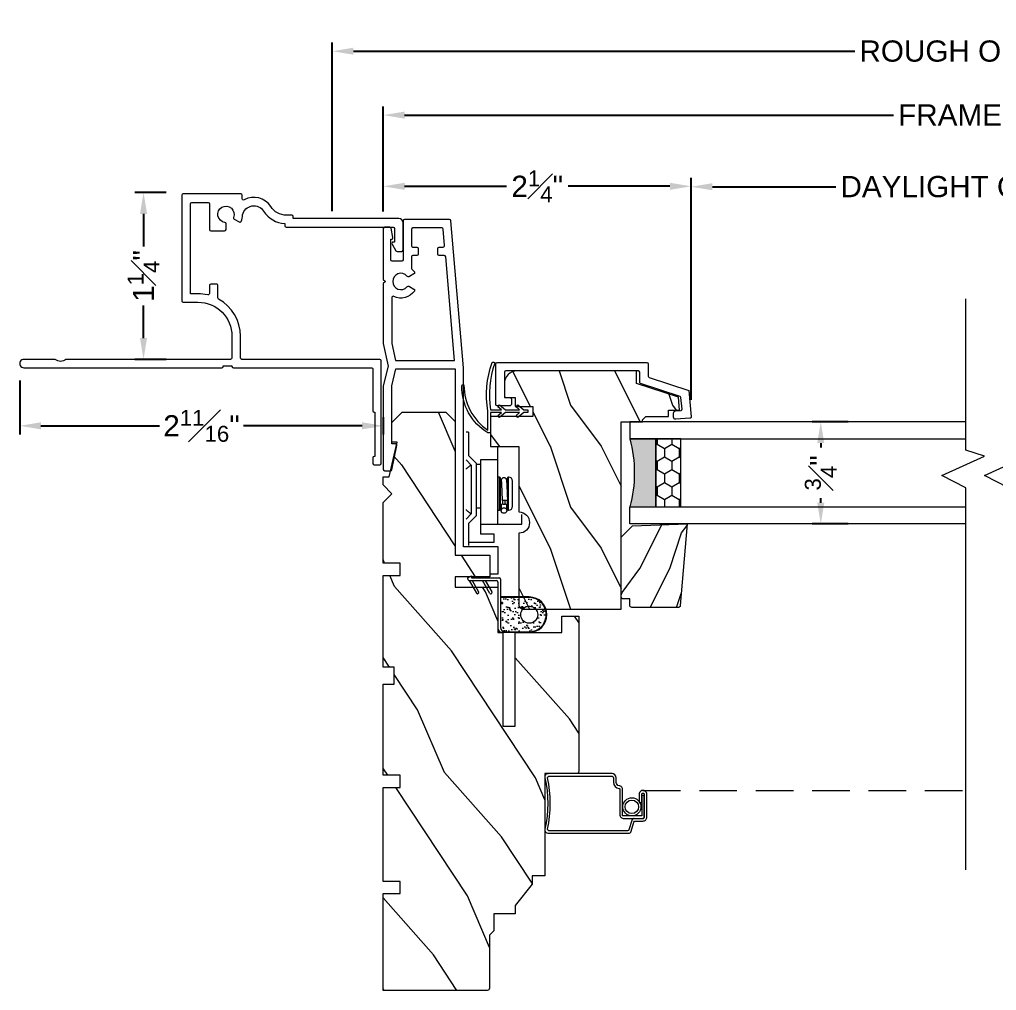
# Model space of a CAD drawing. Extents: x 72.5 to 86.7, y 11.4 to 19.6.
# Drawn here: x 72.45 to 79.63, y 12.5 to 19.63 of the extents above; entities that cross this region are included whole.
import ezdxf

# ---------------------------------------------------------------- set-up
doc = ezdxf.new("R2010")
doc.units = 0
doc.header["$MEASUREMENT"] = 0
doc.linetypes.add('DASHED', pattern=[0.4144736842105268, 0.2763157894736845, -0.1381578947368423])
doc.layers.get('0').update_dxf_attribs({"linetype": 'CONTINUOUS'})
doc.layers.get('DEFPOINTS').update_dxf_attribs({"linetype": 'CONTINUOUS'})
doc.layers.add('DIM', color=7, linetype='CONTINUOUS', lineweight=13)
doc.layers.add('PRODUCTS', color=7, linetype='CONTINUOUS', lineweight=13)
doc.styles.get("Standard").update_dxf_attribs({"font": 'arial.ttf'})
doc.dimstyles.get("Standard").update_dxf_attribs({"dimscale": 0, "dimtxt": 0.156, "dimasz": 0.156, "dimexe": 0.063, "dimexo": 0.125, "dimgap": 0.05, "dimtad": 0, "dimdec": 4, "dimzin": 0, "dimdsep": 46, "dimlunit": 4, "dimtxsty": 'Standard', "dimcen": 0.09, "dimclrd": 256, "dimclre": 256, "dimclrt": 256, "dimadec": 0, "dimazin": 0, "dimtfac": 0.75, "dimtdec": 4, "dimtix": 1, "dimtofl": 0, "dimtmove": 0, "dimatfit": 1, "dimfxl": 1, "dimfrac": 1, "dimtolj": 1, "dimtzin": 5, "dimarcsym": 0})

# ---------------------------------------------------------------- blocks, each defined once
blk = doc.blocks.new('*D8')
at = {"layer": 'DEFPOINTS', "color": 0, "ltscale": 2, "transparency": 16777216}
for p in [(75.12571604036553, 18.9325069161909), (75.12571604036553, 18.10010126771242), (84.0008986002863, 18.10010126771241)]:
    blk.add_point(p, dxfattribs=at)
at = {"layer": 'DIM', "lineweight": -2, "ltscale": 2, "transparency": 16777216}
for p, q in [((75.12571604036553, 18.22510126771242), (75.12571604036553, 18.9955069161909)), ((84.0008986002863, 18.22510126771241), (84.0008986002863, 18.9955069161909)), ((75.28171604036554, 18.9325069161909), (78.87424879895384, 18.9325069161909)), ((83.8448986002863, 18.9325069161909), (80.25236339649818, 18.9325069161909))]:
    blk.add_line(p, q, dxfattribs=at)
at = {"layer": 'DIM', "ltscale": 2, "transparency": 16777216}
for points in [[(75.28171604036554, 18.9585069161909), (75.28171604036554, 18.9065069161909), (75.12571604036553, 18.9325069161909)], [(83.8448986002863, 18.9585069161909), (83.8448986002863, 18.9065069161909), (84.0008986002863, 18.9325069161909)]]:
    blk.add_solid(points, dxfattribs=at)
at = {"layer": 'DIM', "ltscale": 2, "transparency": 16777216, "insert": (79.56330609772601, 18.9325069161909), "char_height": 0.156, "attachment_point": 5}
blk.add_mtext('\\A1;FRAME SIZE', dxfattribs=at)
blk = doc.blocks.new('*D9')
at = {"layer": 'DEFPOINTS', "color": 0, "ltscale": 2, "transparency": 16777216}
for p in [(84.37787494626454, 19.40202938328923), (84.37787494626454, 18.16510126771229), (74.75069482612938, 18.10089341237555)]:
    blk.add_point(p, dxfattribs=at)
at = {"layer": 'DIM', "lineweight": -2, "ltscale": 2, "transparency": 16777216}
for p, q in [((74.75069482612938, 18.22589341237555), (74.75069482612938, 19.46502938328923)), ((84.37787494626454, 18.29010126771229), (84.37787494626454, 19.46502938328923)), ((74.90669482612938, 19.40202938328923), (78.59028958576864, 19.40202938328923)), ((84.22187494626453, 19.40202938328923), (80.53632505643712, 19.40202938328923))]:
    blk.add_line(p, q, dxfattribs=at)
at = {"layer": 'DIM', "ltscale": 2, "transparency": 16777216}
for points in [[(74.90669482612938, 19.42802938328923), (74.90669482612938, 19.37602938328923), (74.75069482612938, 19.40202938328923)], [(84.22187494626453, 19.42802938328923), (84.22187494626453, 19.37602938328923), (84.37787494626454, 19.40202938328923)]]:
    blk.add_solid(points, dxfattribs=at)
at = {"layer": 'DIM', "ltscale": 2, "transparency": 16777216, "insert": (79.56330732110288, 19.40202938328923), "char_height": 0.156, "attachment_point": 5}
blk.add_mtext('\\A1;ROUGH OPENING', dxfattribs=at)
blk = doc.blocks.new('*D13')
at = {"layer": 'DEFPOINTS', "color": 0, "ltscale": 2, "transparency": 16777216}
for p in [(75.12571604036553, 18.40924148619381), (75.12571604036553, 18.10010126771242), (77.38846290660831, 16.71559817256783)]:
    blk.add_point(p, dxfattribs=at)
at = {"layer": 'DIM', "lineweight": -2, "ltscale": 2, "transparency": 16777216}
for p, q in [((75.12571604036553, 18.22510126771242), (75.12571604036553, 18.47224148619381)), ((77.38846290660831, 16.84059817256783), (77.38846290660831, 18.47224148619381)), ((75.28171604036554, 18.40924148619381), (76.03068497144055, 18.40924148619381)), ((77.2324629066083, 18.40924148619381), (76.4834939755333, 18.40924148619381))]:
    blk.add_line(p, q, dxfattribs=at)
at = {"layer": 'DIM', "ltscale": 2, "transparency": 16777216}
for points in [[(75.28171604036554, 18.43524148619381), (75.28171604036554, 18.38324148619381), (75.12571604036553, 18.40924148619381)], [(77.2324629066083, 18.43524148619381), (77.2324629066083, 18.38324148619381), (77.38846290660831, 18.40924148619381)]]:
    blk.add_solid(points, dxfattribs=at)
at = {"layer": 'DIM', "ltscale": 2, "transparency": 16777216, "insert": (76.25708947348693, 18.40924148619381), "char_height": 0.156, "attachment_point": 5}
blk.add_mtext('\\A1;2{\\H0.750000x;\\S1#4;}"', dxfattribs=at)
blk = doc.blocks.new('*D14')
at = {"layer": 'DEFPOINTS', "color": 0, "ltscale": 2, "transparency": 16777216}
for p in [(78.66830369582844, 16.67872186023595), (78.3407687241704, 15.92874214470896), (78.6683064237374, 15.92874214470896)]:
    blk.add_point(p, dxfattribs=at)
at = {"layer": 'DIM', "lineweight": -2, "ltscale": 2, "transparency": 16777216}
for p, q in [((78.54330369582844, 16.67872186023595), (78.2777687241704, 16.67872186023595)), ((78.3407687241704, 16.52272186023595), (78.3407687241704, 16.48948711843426)), ((78.3407687241704, 16.08474214470896), (78.3407687241704, 16.11797688651066)), ((78.5433064237374, 15.92874214470896), (78.2777687241704, 15.92874214470896))]:
    blk.add_line(p, q, dxfattribs=at)
at = {"layer": 'DIM', "ltscale": 2, "transparency": 16777216}
for points in [[(78.3147687241704, 16.52272186023595), (78.3667687241704, 16.52272186023595), (78.3407687241704, 16.67872186023595)], [(78.3147687241704, 16.08474214470896), (78.3667687241704, 16.08474214470896), (78.3407687241704, 15.92874214470896)]]:
    blk.add_solid(points, dxfattribs=at)
at = {"layer": 'DIM', "ltscale": 2, "transparency": 16777216, "insert": (78.3407687241704, 16.30373200247247), "char_height": 0.156, "attachment_point": 5, "rotation": 90}
blk.add_mtext('\\A1;{\\H1x;{\\H0.750000x;\\S3#4;}"}', dxfattribs=at)
blk = doc.blocks.new('*D15')
at = {"layer": 'DEFPOINTS', "color": 0, "ltscale": 2, "transparency": 16777216}
for p in [(81.7381517340432, 18.40624654991716), (77.38846290660831, 16.71559817256783), (81.7381517340432, 16.71559817256416)]:
    blk.add_point(p, dxfattribs=at)
at = {"layer": 'DIM', "lineweight": -2, "ltscale": 2, "transparency": 16777216}
for p, q in [((77.38846290660831, 16.84059817256783), (77.38846290660831, 18.46924654991716)), ((81.7381517340432, 16.84059817256416), (81.7381517340432, 18.46924654991716)), ((77.54446290660832, 18.40624654991716), (78.45078344583735, 18.40624654991716)), ((81.5821517340432, 18.40624654991716), (80.67583119481415, 18.40624654991716))]:
    blk.add_line(p, q, dxfattribs=at)
at = {"layer": 'DIM', "ltscale": 2, "transparency": 16777216}
for points in [[(77.54446290660832, 18.43224654991716), (77.54446290660832, 18.38024654991716), (77.38846290660831, 18.40624654991716)], [(81.5821517340432, 18.43224654991716), (81.5821517340432, 18.38024654991716), (81.7381517340432, 18.40624654991716)]]:
    blk.add_solid(points, dxfattribs=at)
at = {"layer": 'DIM', "ltscale": 2, "transparency": 16777216, "insert": (79.56330732032575, 18.40624654991716), "char_height": 0.156, "attachment_point": 5}
blk.add_mtext('\\A1;DAYLIGHT OPENING', dxfattribs=at)
blk = doc.blocks.new('Frame-Colonial-Vert Profile-C-WC BLOCK')
at = {"ltscale": 2}
h = blk.add_hatch(dxfattribs=at)
h.set_pattern_fill('WOOD1', color=256, angle=30)
h.set_pattern_definition([(246.8699, (-0.1535898384862244, 1.066025403784439), (1.598076078555546, 3.232050873230267), [0.5, -4.5]), (236.5651, (0.5160254037844387, 1.106217782649107), (-0.366024019841683, -1.366026116725422), [1.118034, -1.118034]), (228.4349, (0.7660254037844387, 0.6732050807568877), (-1.232051982326068, -1.86602423823122), [0.6324559999999999, -2.529822])])
h.paths.add_polyline_path([(1.189000129699707, -0.8429985046386719), (1.095000267028809, -0.8429985046386719), (1.095000267028809, -0.779998779296875), (0.9700002670288086, -0.625), (0.9700002670288086, -0.5620002746582031), (0.814000129699707, -0.5620002746582031), (0.814000129699707, -0.437000274658203), (0.7820005416870117, -0.4059982299804686), (0.7820005416870117, -0.01599508566084595, 0.4142310210248008), (0.7660007476805487, 0), (0, 0), (0, -0.711359977722168), (0.125, -0.711359977722168), (0.125, -0.7563600540161133), (0.125, -0.8013601303100586), (0, -0.8013601303100586), (0, -1.490641593933105), (0.125, -1.490641593933105), (0.125, -1.535641670227051), (0.125, -1.580641746520996), (0, -1.580641746520996), (0, -2.250999999999976), (0.08199999999999363, -2.250999999999976), (0.08199999999999363, -2.375999999999976), (-1.110223024625157e-16, -2.375999999999976), (0, -3.049204038146968), (0.125, -3.049204038146968), (0.125, -3.094206038146979), (0.125, -3.139204038146943), (-1.110223024625157e-16, -3.139204038146943), (0, -3.584999084472657), (0.06499958038330089, -3.649999618530273), (0, -3.715000152587891), (-1.110223024625157e-16, -3.774005889892578), (0.04599952697753906, -3.774005889892578), (0.1040019989013672, -4.02900505065918), (0.06400203704833984, -4.02900505065918), (0.06400203704833984, -4.173004150390625), (0.1409978866577147, -4.25), (0.4609997329712315, -4.25), (0.5299997329711914, -4.180999999999982), (0.5299997329711914, -3.197998046875), (0.7839994430541992, -3.197998046875), (0.7839994430541992, -3.040000915527344), (0.531285285949707, -3.040000915527344), (0.531285285949707, -2.961997985839844), (0.8442850112915039, -2.961997985839844), (0.8442850112915039, -2.631000518798828), (0.8812848739624428, -2.631000518798828), (0.8812848739624428, -1.94100051879883), (0.9712848739624178, -1.94100051879883), (0.9712848739624178, -2.631000518798828), (1.313284873962402, -2.631000518798828), (1.313284873962402, -2.750999450683594), (1.438284873962402, -2.750999450683594), (1.438284873962402, -2.592998504638672), (1.438284873962402, -1.608997344970881, 0.41412871271231), (1.4222813980378, -1.592998504638672), (1.189000129699707, -1.592998504638672)])
blk.add_lwpolyline([(0.8442850112915039, -2.961997985839844), (0.8442850112915039, -2.631000518798828), (0.8812848739624428, -2.631000518798828), (0.8812848739624428, -1.94100051879883), (0.9712848739624178, -1.94100051879883), (0.9712848739624178, -2.631000518798828), (1.313284873962402, -2.631000518798828), (1.313284873962402, -2.750999450683594), (1.438284873962402, -2.750999450683594), (1.438284873962402, -2.592998504638672), (1.438284873962402, -1.608997344970703, 0.4141287127112057), (1.422281398037683, -1.592998504638672), (1.189000129699707, -1.592998504638672), (1.189000129699707, -0.8429985046386719), (1.095000267028809, -0.8429985046386719), (1.095000267028809, -0.779998779296875), (0.9700002670288086, -0.625), (0.9700002670288086, -0.5620002746582031), (0.814000129699707, -0.5620002746582031), (0.814000129699707, -0.4370002746582031), (0.7820005416870117, -0.4059982299804688), (0.7820005416870117, -0.01599884033203125, 0.4142997689483557), (0.7660007476806641, 0), (0.7660007476806641, 0), (0.7660007476806641, 0), (0, 0), (0, 0), (0, 0), (0, -0.711359977722168), (0.125, -0.711359977722168), (0.125, -0.7563600540161133), (0.125, -0.8013601303100586), (0, -0.8013601303100586), (0, -1.490641593933105), (0.125, -1.490641593933105), (0.125, -1.535641670227051), (0.125, -1.580641746520996), (0, -1.580641746520996), (0, -2.250999999999976), (0.08199999999999363, -2.250999999999976), (0.08199999999999363, -2.375999999999976), (0, -2.375999999999976), (0, -3.049204038146968), (0.125, -3.049204038146968), (0.125, -3.094206038146979), (0.125, -3.139204038146943), (0, -3.139204038146943), (0, -3.584999084472656), (0.06499958038330078, -3.649999618530273), (0, -3.715000152587891), (0, -3.774005889892578), (0.04599952697753906, -3.774005889892578), (0.1040019989013672, -4.02900505065918), (0.06400203704833984, -4.02900505065918), (0.06400203704833984, -4.173004150390625), (0.1409978866577148, -4.25), (0.4609997329712314, -4.25), (0.5299997329711914, -4.180999999999983), (0.5299997329711914, -3.197998046875), (0.7839994430541992, -3.197998046875), (0.7839994430541992, -3.040000915527344), (0.531285285949707, -3.040000915527344), (0.531285285949707, -2.961997985839844)], format="xyb", close=True)
blk = doc.blocks.new('Sash-Profile-C-WC Narrow BLOCK')
at = {"ltscale": 2}
h = blk.add_hatch(dxfattribs=at)
h.set_pattern_fill('WOOD1', color=256, scale=0.75, style=0)
h.set_pattern_definition([(216.8699, (0.3, 0.75), (2.249999938368339, 1.500000092447488), [0.375, -3.375]), (206.5651, (0.75, 0.5249999999999999), (-0.7499993684556807, -0.7500009820472855), [0.8385255, -0.8385255]), (198.4349, (0.75, 0.15), (-1.500000325944721, -0.749998802417031), [0.474342, -1.8973665])])
edge = h.paths.add_edge_path()
edge.add_line((-0.375, -0.326000000000036), (-0.3749999999999716, -0.4822504272460861))
edge.add_line((-0.3749999999999716, -0.4822504272460861), (-0.3597188162640634, -0.4822504272460861))
edge.add_line((-0.3597188162640634, -0.4822504272460861), (-0.3347188162640578, -0.5072504272460634))
edge.add_line((-0.3347188162640578, -0.5072504272460634), (-0.3347188162640578, -0.6739999999999924))
edge.add_line((-0.3347188162640578, -0.6739999999999924), (-0.2899999999999636, -0.6739999999999924))
edge.add_line((-0.2899999999999636, -0.6739999999999924), (-0.2899999999999636, -0.7537784979566737))
edge.add_line((-0.2899999999999636, -0.7537784979566737), (-0.1938173452905971, -0.7463158852398095))
edge.add_line((-0.1938173452905971, -0.7463158852398095), (-0.09399999999996567, -0.4390000000000072))
edge.add_line((-0.09399999999996567, -0.4390000000000072), (2.842170943040401e-14, -0.4390000000000072))
edge.add_line((2.842170943040401e-14, -0.4390000000000072), (0, 0.4390000000000072))
edge.add_arc((-0.09399999999999673, 0.4390000000000045), 0.09399999999999673, 1.624113028832491e-12, 89.9999999999984)
edge.add_line((-0.09399999999999409, 0.5330000000000013), (-0.1949999999999648, 0.5330000000000013))
edge.add_line((-0.1949999999999648, 0.5330000000000013), (-0.1949999999999648, 0.4529999999999887))
edge.add_line((-0.1949999999999648, 0.4529999999999887), (-0.2609999999999673, 0.4529999999999887))
edge.add_line((-0.2609999999999673, 0.4529999999999887), (-0.2609999999999673, 0.3229999999999933))
edge.add_line((-0.2609999999999673, 0.3229999999999933), (-0.3359999999999559, 0.3229999999999933))
edge.add_line((-0.3359999999999559, 0.3229999999999933), (-0.3359999999999559, 0.6350000000000051))
edge.add_line((-0.3359999999999559, 0.6350000000000051), (-0.5569999999999595, 0.6350000000000051))
edge.add_line((-0.5569999999999595, 0.6350000000000051), (-0.5569999999999595, 0.4260000000000019))
edge.add_line((-0.5569999999999595, 0.4260000000000019), (-1.037000000000035, 0.4260000000000019))
edge.add_arc((-1.115000000000038, 0.4260000000000019), 0.07800000000000296, -180, 0, ccw=False)
edge.add_line((-1.19300000000004, 0.4260000000000019), (-1.717999999999989, 0.4260000000000304))
edge.add_arc((-1.717999999999995, 0.3940000000000249), 0.03200000000000541, 89.99999999999046, 180.0000000000094)
edge.add_line((-1.75, 0.3940000000000197), (-1.749999999999972, -0.3260000000000076))
edge.add_line((-1.749999999999972, -0.3260000000000076), (-0.375, -0.326000000000036))
at = {"linetype": 'Continuous'}
blk.add_lwpolyline([(-0.375, -0.326000000000036), (-0.3749999999999716, -0.4822504272460861), (-0.3597188162640634, -0.4822504272460861), (-0.3347188162640578, -0.5072504272460634), (-0.3347188162640578, -0.6739999999999924), (-0.2899999999999636, -0.6739999999999924), (-0.2899999999999636, -0.7537784979566737), (-0.1938173452905971, -0.7463158852398095), (-0.09399999999996567, -0.4390000000000072), (2.842170943040401e-14, -0.4390000000000072), (0, 0.4390000000000072, 0.4142135623730786), (-0.09399999999999409, 0.5330000000000013), (-0.1949999999999648, 0.5330000000000013), (-0.1949999999999648, 0.4529999999999887), (-0.2609999999999673, 0.4529999999999887), (-0.2609999999999673, 0.3229999999999933), (-0.3359999999999559, 0.3229999999999933), (-0.3359999999999559, 0.6350000000000051), (-0.5569999999999595, 0.6350000000000051), (-0.5569999999999595, 0.4260000000000019), (-1.037000000000035, 0.4260000000000019, -1), (-1.19300000000004, 0.4260000000000019), (-1.717999999999989, 0.4260000000000304, 0.4142135623731917), (-1.75, 0.3940000000000197), (-1.749999999999972, -0.3260000000000076)], format="xyb", close=True, dxfattribs=at)
blk = doc.blocks.new('3566-Sash-Narrow BLOCK')
blk.add_lwpolyline([(-0.1452602907973528, -0.8588859472698935), (-0.1443570350916161, -0.8588072347461875), (-0.3381236048428207, -0.8756926589046614, -0.4203264625170721), (-0.3489816609256025, -0.8664506203914115), (-0.3562143223697944, -0.7630187429303845, -0.4348123749609328), (-0.3402866417665109, -0.745938396628155), (-0.3102762109102741, -0.745938396628155, -0.3939104756149421), (-0.2943485303069906, -0.7607911990779002), (-0.2916685941539754, -0.7991160715913601, 0.4203264625170764), (-0.2808105380711936, -0.8083581101046136), (-0.1972215707850182, -0.800266544044927, 0.2965835828286902), (-0.188713746331473, -0.7934825905182947), (-0.09255150775646825, -0.5042889654842106, -0.3230253044241456), (-0.08308218158319391, -0.497458582901853), (-0.00997910898499299, -0.4974585829018565, 0.4142135623731037), (0, -0.4874794739168635), (0, 0.4874794739168635, 0.4142135623730951), (-0.00997910898499299, 0.497458582901853), (-0.1856114271208753, 0.497458582901853, 0.4142135623730993), (-0.1955905361058399, 0.4874794739168635), (-0.1955905361058399, 0.4605358796573853, -0.4142135623731004), (-0.2115571104818343, 0.4445693052813979), (-0.2414944374368133, 0.4445693052813979, -0.4142135623730869), (-0.2574610118128078, 0.4605358796573853), (-0.2574610118128078, 0.5493499496238137, -0.4142135623731037), (-0.2474819028278148, 0.5593290586088031), (0.0518913667219465, 0.5593290586088031, -0.4142135623730951), (0.06187047570693949, 0.5493499496238137), (0.06187047570693949, -0.5493499496238137, -0.4142135623730951), (0.0518913667219465, -0.5593290586088031), (-0.03845600471200328, -0.5593290586088031, 0.328454825572407), (-0.04798532591232174, -0.5663459634152588)], format="xyb", close=True)
blk = doc.blocks.new('C-WC-Sash WS BLOCK')
at = {"linetype": 'Continuous'}
blk.add_lwpolyline([(0.1695594787597656, 0), (0.1695594787597656, -0.08043418959009063), (0.1910781860351562, -0.05503368377685458), (0.2069091796875, -0.06725406646728516), (0.1695613861083984, -0.1113424301147452), (0.1695613861083984, -0.2140903472900391), (0.1910781860351562, -0.1886920928955078), (0.2069091796875, -0.2009124755859375), (0.1695613861083984, -0.2450008392333984), (0.1695613861083984, -0.2750015258789062), (0.1495609283447266, -0.2750015258789062), (0.1495609283447266, -0.2450008392333984), (0.112213134765625, -0.2009124755859375), (0.1280441284179688, -0.1886920928955078), (0.1495609283447266, -0.21409034729004), (0.1495609283447266, -0.1113424301147479), (0.112213134765625, -0.06725406646728427), (0.1280441284179688, -0.05503368377685458), (0.1495609283447266, -0.0804319381713885), (0.1495609283447266, -8.881784197001252e-16), (0, 0), (0, 0.01899909973144531, -0.2689186551245049), (0.3458986282348633, 0.2095889474290482, -0.8383699535702687), (0.3513813018798828, 0.1949071313279731, 0.2502957280725493), (0.02000045776367188, 0.01899909973144531), (0.158787727355957, 0.01899909973144531, -0.1315983022414413), (0.5167245864868164, -0.01290893554687411, -0.6866385704411319), (0.5112552642822266, -0.03154945373535156, 0.1242058799348433)], format="xyb", close=True, dxfattribs=at)
blk = doc.blocks.new('Weather Strip-Casement Frame-Vert BLOCK')
h = blk.add_hatch()
h.set_pattern_fill('AR-SAND', color=256, scale=0.03, style=0)
h.set_pattern_definition([(37.50000000000001, (-277.8777295655356, 6.981486637016759), (-0.001889800743288245, 0.05780471307039476), [0, -0.0456, 0, -0.051, 0, -0.04875]), (7.499999999999999, (-277.8777295655356, 6.981486637016759), (0.05309330115803181, 0.0846643819568922), [0, -0.0246, 0, -0.0411, 0, -0.01575]), (327.5, (-277.9146295655356, 6.981486637016759), (0.09342425585254485, 0.0001697716061089483), [0, -0.015, 0, -0.054, 0, -0.0705]), (317.5, (-277.9146295655356, 6.981486637016759), (0.0901837981371688, 0.02633026694802748), [0, -0.0075, 0, -0.03539999999999999, 0, -0.0405])])
h.paths.add_polyline_path([(-0.02000052981611045, 0.3349997537410001, 0.4142135623730949), (-0.05000186221292324, 0.3650010861378129), (-0.2300041855963204, 0.3650010861329958, 1), (-0.2300041855930307, 0.1150001854227881), (-0.02000052982094759, 0.1150001854373413)])
h.paths.add_polyline_path([(-0.2925041855929749, 0.2400006357778919, -1), (-0.1675041855929749, 0.2400006357778919, -1)], flags=16)
at = {"linetype": 'Continuous'}
for p, q in [((-0.05000132455239736, 0.3650010861329953), (-0.230002278230188, 0.3650010861329953)), ((-0.2300003708746772, 0.3699983575549828), (-0.03000079473144979, 0.3699983575549828)), ((-0.02000052982094758, -0.02000052982097422), (-0.02000052982094758, 0.3350002914015366)), ((0, -8.881784197001252e-16), (0, 0.3400013775345307)), ((-0.230002278230188, 0.1150001854373413), (-0.02000052982094758, 0.1150001854373413)), ((-0.2300003708746772, 0.1099990993043445), (-0.02000052982094758, 0.1099990993043445)), ((0.09260210974713345, -0.010000264910488), (0.04437844052495166, 0.07292201565091005)), ((0.04812448673595782, 0.0854914884260598), (0.04958933576347135, 0.08622772765082587)), ((0.05877706722901621, 0.08348685779075105), (0.1131462358869157, -0.010000264910488)), ((0.1894557149139473, -0.010000264910488), (0.1415353152170269, 0.07239940024265756)), ((0.1447225062651682, 0.08466369613707503), (0.146250298024313, 0.08557159735725328)), ((0.1558729065449143, 0.0830691469352498), (0.2099998410537296, -0.010000264910488)), ((0.1938502619964879, -0.03000079473146045), (-0.01000026491044537, -0.03000079473146045)), ((0.2099998410537296, -0.010000264910488), (0.01000026491050221, -0.010000264910488)), ((0.2200001059642318, -0.03000079473146045), (0.1938502619964879, -0.04478089253641304)), ((0.1938502619964879, -0.04478089253641304), (0.1938502619964879, -0.03000079473146045)), ((0.2200001059642318, -0.02000052982097422), (0.2200001059642318, -0.03000079473146045))]:
    blk.add_line(p, q, dxfattribs=at)
blk.add_circle((-0.2300041855929749, 0.2400006357778919), 0.0625)
for centre, radius, start, end in [((-0.2300003708746772, 0.2399987284296632), 0.129999629125319, 90, 270), ((-0.2300041855929749, 0.2400006357778919), 0.1250004503551038, 89.99999999666495, 270.0008742675488), ((-0.05000186221292324, 0.3349997537410001), 0.03000133239681281, 0.001026810377740836, 89.99897318962074), ((-0.0300013324590509, 0.3399989323566128), 0.0300013325586931, 0.004669738411206273, 89.99897306156967), ((0.0521579947732107, 0.077446444426295), 0.008999551102398041, 116.6276099089377, 210.1814022692647), ((0.05272367277166268, 0.07996477367681276), 0.007003474920470402, 30.19239483999417, 116.5859789642918), ((0.1493146305234063, 0.07692403065390341), 0.00899944592708047, 120.6816456020791, 210.1832767663523), ((0.1498208065897302, 0.07954917223716684), 0.007001295290346456, 30.18280166815399, 120.66238333239), ((0.009999358653203672, -9.062573118612249e-07), 0.009999358694243463, 179.9948071950625, 270.0051928049315), ((-0.01000117116780075, -0.02000143607828697), 0.009999358694243463, 179.9948071950625, 270.0051928049315), ((0.2100007473110281, -0.01999962356366325), 0.009999358694242573, 359.9948071950623, 90.00519280493148)]:
    blk.add_arc(centre, radius, start, end, dxfattribs=at)
blk = doc.blocks.new('Screen-Frame Aluminum BLOCK')
blk.add_lwpolyline([(0.1086269361397569, -0.630270928801167, 0.333390721706602), (0.09435402392884384, -0.6111084533489475), (0.026136456105462, -0.5907202733011445, -0.3343656451637382), (0.01900000000000546, -0.5811390355750348), (0.01900000000000546, -0.003000000000042746, -0.3796156333285436), (0.03000000000000114, 0.007999999999981355, 0.1096236335789763), (0.4080000000000155, 0.007999999999981355, -0.3819406603298541), (0.4190000000000111, -0.003000000000014325), (0.4190000000000111, -0.4664841322398274, -0.3793587876943186), (0.4080000000000155, -0.4774841322398515), (0.3749778618868618, -0.4774841322398515, 0.3879487536236223), (0.3292287432446983, -0.5186501202151987, -0.450039698228427), (0.3222279288151242, -0.5244841322398486), (0.1376269361397533, -0.5244841322398486, 0.428927624524485), (0.1086269361397569, -0.5534841322398449), (0.1086269361397569, -0.6944841322398361, 0.4649657458081206), (0.1176269361397715, -0.7034841322398222), (0.2768601893226048, -0.7034841322398222), (0.2768601893226048, -0.6844841322398452), (0.1276269361397624, -0.6844841322398452), (0.1276269361397624, -0.5434841322398256), (0.3180000000000121, -0.5434841322398256, 0.4500136066845264), (0.3480000000000132, -0.5184841322398483, -0.3297948542621193), (0.3740000000000236, -0.4964841322398286), (0.4080000000000155, -0.4964841322398286, 0.414213562373095), (0.4380000000000166, -0.4664841322398274), (0.4380000000000166, -2.208886081689343e-05, 0.500619868924907), (0.4070486091093528, 0.02696364646840266, -0.1115300309248687), (0.0309559130529351, 0.02698476663633187, 0.4975730943278163), (0, 0), (0, -0.5875874011301505, 0.3314939011365562), (0.01427291221020255, -0.6067498765821426), (0.08249048003466442, -0.6271380566331004, -0.331493901136544), (0.08962693613975148, -0.6367192943590965), (0.0896269361397799, -0.6924841322398549, 0.414213562373095), (0.1196269361397526, -0.7224841322398561), (0.2842279288151133, -0.7224841322398277, 1.054015662654757), (0.2842279288151133, -0.6654841322398397), (0.2262626903878697, -0.6654841322398397), (0.2262626903878697, -0.6844841322398452), (0.285227928815118, -0.6844841322398452, -1.067592559345529), (0.285227928815118, -0.7034841322398222), (0.1186269361397763, -0.7034841322398506, -0.4292392643948575), (0.1086269361397569, -0.6924841322398265)], format="xyb")
at = {"ltscale": 2}
blk.add_circle((0.194261323917658, -0.6122554400368161), 0.06663438777788927, dxfattribs=at)
blk.add_circle((0.194261323917658, -0.6122554400368161), 0.049809)
blk = doc.blocks.new('FRCH CSMT ADJ STUD')
at = {"linetype": 'Continuous', "lineweight": 15}
for p, q in [((-0.5641008938146683, 0.3930453482698653), (-0.7261731362813181, 0.3930453482698653)), ((-0.5051782444725745, 0.3341212342024704), (-0.5641008938146683, 0.3930453482698653)), ((-0.5317550451315445, 0.4101301210047837), (-0.4906997344815522, 0.3690754226968096)), ((-0.4906997344815522, 0.3690754226968096), (-0.1381580935022271, 0.3690754226968096)), ((-0.1381580935022271, 0.3690754226968096), (-0.09710278285160108, 0.4101301210047837)), ((-0.1236795835112048, 0.3341212342024704), (-0.0647569341682015, 0.3930453482698653)), ((0.1060185324658391, 0.3930453482698653), (-0.0647569341682015, 0.3930453482698653)), ((0.1060185324658391, 0.3930453482698653), (0.1060185324658391, 0.4099971932046322)), ((-0.09589317145042742, 0.3025441148076737), (-0.6422143813645675, 0.3025441148076737)), ((-0.5051782444725745, 0.3341212342024704), (-0.1236795835112048, 0.3341212342024704)), ((-0.449969843837664, 0.3341212342024704), (-0.449969843837664, 0.3025441148076737)), ((-0.1318442515258198, 0.3025441148076737), (-0.1318442515258198, 0.3341212342024704)), ((-0.09589317145042742, 0.1777073925338613), (-0.09589317145042742, 0.3025441148076737)), ((-4.295824567179807e-06, 0.1777097104814089), (-0.5699591116182319, 0.1777073925338613)), ((-0.4673980162834255, 0.1633460605130352), (-0.2843036296472405, 0.1633460605130352)), ((-0.4604074715289812, 0.1563552228139855), (-0.2307093555528468, 0.1563552228139855)), ((-0.2843036296472405, 0.1633460605130352), (-0.2237185178528875, 0.1633460605130352)), ((-0.4673980162834255, 0.09943016491750711), (-0.2843036296472405, 0.09943016491750711)), ((-0.4673980162834255, 0.09743345230639022), (-0.4508809025565483, 0.09743345230639022)), ((-0.4604074715289812, 0.1064210026163295), (-0.3943214399260455, 0.1064210026163295)), ((-0.4508809025565483, 0.09743345230639022), (-0.2237185178528875, 0.09743345230639022)), ((-0.4224573352831271, 0.1393784784993244), (-0.3962050757964448, 0.1393784784993244)), ((-0.4224573352831271, 0.1233977469309906), (-0.3977131562724594, 0.1233977469309906)), ((-0.3125859974662148, 0.1064210026163295), (-0.2307093555528468, 0.1064210026163295)), ((-0.2843036296472405, 0.09943016491750711), (-0.2237185178528875, 0.09943016491750711)), ((-0.4374376599308221, 0.06747104534018433), (-0.2536791671491869, 0.06747104534018433))]:
    blk.add_line(p, q, dxfattribs=at)
at = {"linetype": 'Continuous'}
for p, q in [((-0.7024286147629937, 0.3930453482698653), (-0.7024286147629937, 0.2023733760117921)), ((-0.6422143813646244, 0.2023733760117921), (-0.6422143813645675, 0.3025441148076737)), ((-0.5699591116182319, 0.3025441148076737), (-0.5699591116182319, 0.1777073925338613)), ((-0.7024286147629937, 0.2023733760117921), (-0.6422143813646244, 0.2023733760117921))]:
    blk.add_line(p, q, dxfattribs=at)
at = {"ltscale": 2}
for p, q in [((-0.5699591116182319, 0.1777073925338613), (-0.5699591116182319, -2.494361979188398e-06)), ((-0.5699591116182319, -2.494361979188398e-06), (-0.499740940972174, -2.494361993399252e-06))]:
    blk.add_line(p, q, dxfattribs=at)
at = {"linetype": 'Continuous', "lineweight": 15}
for centre, radius, start, end in [((-0.4604073422925126, 0.1633461418857536), 0.00699081193098196, 180.000000000057, 269.9999999998371), ((-0.439434906500594, 0.1393776438364824), 0.01697768611802834, 1.302755197527456e-11, 90.00000000007164), ((-0.2516816717825918, 0.1393776438367098), 0.01697768611803184, 89.99999999996743, 140.2938827486387), ((-0.2307092359897638, 0.1633461418857536), 0.006990811930981073, 270.0000000001954, 0), ((-0.4604073422925126, 0.09943014708822773), 0.006990811930962446, 89.99999999998046, 179.9999999999707), ((-0.4374375316620558, 0.09743277225105373), 0.02996062256126509, 180.0000000000342, 270.0000000000196), ((-0.439434906500594, 0.1233986451374989), 0.01697768611806737, 270.0000000000456, 359.9999999999886), ((-0.2516816717825918, 0.1233986451374989), 0.01697768611807091, 237.7855435211641, 269.9999999999674), ((-0.2536790466202206, 0.09743277225105373), 0.02996062256126509, 270, 359.9999999999935), ((-0.2307092359897638, 0.09943014708822773), 0.006990811930962446, 5.862398388873555e-11, 89.99999999998697)]:
    blk.add_arc(centre, radius, start, end, dxfattribs=at)
for points in [[(-0.46299782682561, 0.4101301210047837), (-0.4949726291625325, 0.3733477314883515)], [(-0.1338851988212468, 0.3733477314883515), (-0.1658600011575571, 0.4101301210047837)], [(-0.4673980162834255, 0.1777073925338613), (-0.4673980162834255, 0.1633460605130352)], [(-0.2237185178528875, 0.1633460605130352), (-0.2237185178528875, 0.1777073925338613)], [(-0.4673980162834255, 0.09943016491750711), (-0.4673980162834255, 0.09743345230639022)], [(-0.4224573352831271, 0.1393784784993244), (-0.4224573352831271, 0.1233977469309906)], [(-0.2237185178528875, 0.09743345230639022), (-0.2237185178528875, 0.09943016491750711)]]:
    blk.add_open_spline(points, degree=1, dxfattribs=at)
for points, knots in [([(-0.4695637581162941, 0.1106230046257082), (-0.4673300025706908, 0.1108514263907949), (-0.4628623550825637, 0.1113082838687518), (-0.4569197529518192, 0.1148423105591831), (-0.4524025476321754, 0.12004247581784), (-0.4498239102986759, 0.1265346156269374), (-0.4494716829759113, 0.133528701606096), (-0.4513871161353222, 0.1402517491405746), (-0.4553543516731793, 0.1459403484245598), (-0.4609236200067812, 0.1499582558326296), (-0.4674704429881444, 0.1518465240701374), (-0.4742550350475199, 0.1513985569758773), (-0.4805120750634728, 0.1486583329822082), (-0.4855368309736718, 0.143939167773155), (-0.4887628226497895, 0.1377721977844288), (-0.4898264079475325, 0.1308519813417064), (-0.4886071082565309, 0.1239614669639053), (-0.485242900025753, 0.117865785541639), (-0.4801132811163029, 0.1132982914132157), (-0.4745778342767721, 0.1109413506780896), (-0.4709573469663724, 0.1107114842368304), (-0.4695637581162941, 0.1106230046257082)], [0, 0, 0, 0, 0.05368781634054198, 0.1073789109435614, 0.1610586530363781, 0.214748121451623, 0.2684490220066147, 0.3221294816612404, 0.3758149245879846, 0.4295099712864265, 0.4831981792369858, 0.5368833922952438, 0.5905754291276971, 0.6442685009359376, 0.6979564744960814, 0.751642481388677, 0.8053364679971219, 0.8590276191957952, 0.9127063110869201, 0.9663991332685479, 1, 1, 1, 1]), ([(-0.4277924482631192, 0.1515673309540801), (-0.4367168247491122, 0.1515671977256119), (-0.4570978484399006, 0.1515668934653007), (-0.4650878939019663, 0.1515686737652544), (-0.4695792841967545, 0.151569674513425)], [0, 0, 0, 0, 0.4378767534096087, 0.9999999999999999, 0.9999999999999999, 0.9999999999999999, 0.9999999999999999]), ([(-0.3903142462923483, 0.1036837252338358), (-0.3909404391088742, 0.1037564178700308), (-0.3921928039499676, 0.1039018007290764), (-0.3939892044637077, 0.1070156515265666), (-0.395465957432009, 0.1118909651322468), (-0.39646649836601, 0.1181858329923529), (-0.39687554127255, 0.1251387079964701), (-0.3966471050635505, 0.1319699235329921), (-0.3958072948672111, 0.1379450539986777), (-0.3944483255918954, 0.1422438117858604), (-0.3930098312512769, 0.1445004553197435), (-0.3920601759455735, 0.1443353802653604), (-0.3917350291804382, 0.1442788612109638)], [0, 0, 0, 0, 0.1050373923887375, 0.2100712970421437, 0.3151063941056925, 0.4201434843703979, 0.5251635917309068, 0.6302088822376245, 0.7352352740047806, 0.8402836991428156, 0.9453156970372283, 1, 1, 1, 1]), ([(-0.2502080627282908, 0.1514337480680155), (-0.2511998705877545, 0.1512658847934603), (-0.2531856706919484, 0.1509297885374821), (-0.2629583752432723, 0.1501102948359261), (-0.2775480759528932, 0.1491385458930239), (-0.2972564978118157, 0.1480871470835012), (-0.3204324645149086, 0.1470601227394894), (-0.3446859219675957, 0.1461075415256659), (-0.3689978548191561, 0.1452460622183338), (-0.3842062865697358, 0.1447943482314571), (-0.39177779913922, 0.1445694625767686)], [0, 0, 0, 0, 0.123720622526385, 0.2477137308903662, 0.3732382027048092, 0.5025470837725086, 0.6359285611940473, 0.7646533906780976, 0.8828327706483022, 1, 1, 1, 1]), ([(-0.248586905511786, 0.1514360916275876), (-0.2489232876715164, 0.1515691593651667), (-0.2494520745540854, 0.1517783395263308), (-0.2596197735120427, 0.1516786118345266), (-0.2633193987540494, 0.151642324854933)], [0, 0, 0, 0, 0.636139380610988, 1, 1, 1, 1]), ([(-0.2497841714221636, 0.1104284891955416), (-0.2483018098055823, 0.1105172931927285), (-0.2452435108562554, 0.1107005070377767), (-0.2407234108014222, 0.1122432446145325), (-0.2365007028793684, 0.1148129959135389), (-0.2329624941767747, 0.1183744343547772), (-0.2304169362915331, 0.1226078398319572), (-0.228992086130404, 0.1271202806988043), (-0.2286280686794839, 0.13152790234561), (-0.2292610215127411, 0.136607104389654), (-0.2315239149748436, 0.1421133368155409), (-0.2361370454373741, 0.147288174028958), (-0.2422171207854831, 0.1508193060776506), (-0.2468303626974944, 0.1512817404441051), (-0.2491183076063521, 0.1515110855282131)], [0, 0, 0, 0, 0.06967880178403539, 0.1437561550381299, 0.2208065131544275, 0.2988200394880001, 0.3756078148798553, 0.4490819536326339, 0.5175999616200336, 0.5801537152945209, 0.6862255622024757, 0.7883820047392182, 0.8950477074380502, 1, 1, 1, 1]), ([(-0.4695786983075436, 0.1106230046257082), (-0.4650957592276086, 0.1106217077763034), (-0.4572171810387431, 0.110619428617369), (-0.4370594923394151, 0.110621927581164), (-0.4283716003811264, 0.1106230046257082)], [0, 0, 0, 0, 0.5690035654494866, 0.9999999999999999, 0.9999999999999999, 0.9999999999999999, 0.9999999999999999]), ([(-0.390601332319477, 0.1036415411647198), (-0.3829708103740472, 0.1038679374994302), (-0.3676497056185895, 0.1043225121650124), (-0.3431929036542556, 0.1051889052980499), (-0.3188329397763141, 0.1061457917250976), (-0.2955879207748353, 0.1071779420985735), (-0.2758539548568137, 0.1082318319913469), (-0.2612802952654079, 0.1092027719312085), (-0.2515548683450675, 0.1100235490400649), (-0.249625811561657, 0.1103577052583518), (-0.2486624853027593, 0.1105245751309525)], [0, 0, 0, 0, 0.1174909276676228, 0.2359066422092709, 0.3647885680278, 0.4982220210920066, 0.627475186858614, 0.752840515058106, 0.8765742803530168, 1, 1, 1, 1])]:
    blk.add_open_spline(points, degree=3, knots=knots, dxfattribs=at)
blk = doc.blocks.new('*D20')
at = {"layer": 'DEFPOINTS', "color": 0, "transparency": 16777216}
for p in [(73.65571604036528, 18.3631012677124), (73.36351195863797, 17.13810126771244), (73.65571604036472, 17.13810126771244)]:
    blk.add_point(p, dxfattribs=at)
at = {"layer": 'DIM', "lineweight": -2, "transparency": 16777216}
for p, q in [((73.53071604036528, 18.3631012677124), (73.30051195863797, 18.3631012677124)), ((73.36351195863797, 18.2071012677124), (73.36351195863797, 17.96833319131406)), ((73.36351195863797, 17.29410126771244), (73.36351195863797, 17.53286934411079)), ((73.53071604036472, 17.13810126771244), (73.30051195863797, 17.13810126771244))]:
    blk.add_line(p, q, dxfattribs=at)
at = {"layer": 'DIM', "transparency": 16777216}
for points in [[(73.33751195863798, 18.2071012677124), (73.38951195863797, 18.2071012677124), (73.36351195863797, 18.3631012677124)], [(73.33751195863798, 17.29410126771244), (73.38951195863797, 17.29410126771244), (73.36351195863797, 17.13810126771244)]]:
    blk.add_solid(points, dxfattribs=at)
at = {"layer": 'DIM', "transparency": 16777216, "insert": (73.36351195863797, 17.75060126771244), "char_height": 0.156, "attachment_point": 5, "rotation": 90}
blk.add_mtext('\\A1;1{\\H0.750000x;\\S1#4;}"', dxfattribs=at)
blk = doc.blocks.new('*D21')
at = {"layer": 'DEFPOINTS', "color": 0, "transparency": 16777216}
for p in [(72.45371604036454, 17.10710126771242), (75.12571604036553, 16.83760319930825), (72.45371604036454, 16.6496587372356)]:
    blk.add_point(p, dxfattribs=at)
at = {"layer": 'DIM', "lineweight": -2, "transparency": 16777216}
for p, q in [((72.45371604036454, 16.98210126771242), (72.45371604036454, 16.58665873723561)), ((75.12571604036553, 16.71260319930825), (75.12571604036553, 16.58665873723561)), ((72.60971604036455, 16.6496587372356), (73.4800707470499, 16.6496587372356)), ((74.96971604036553, 16.6496587372356), (74.09936133368018, 16.6496587372356))]:
    blk.add_line(p, q, dxfattribs=at)
at = {"layer": 'DIM', "transparency": 16777216}
for points in [[(72.60971604036455, 16.6756587372356), (72.60971604036455, 16.6236587372356), (72.45371604036454, 16.6496587372356)], [(74.96971604036553, 16.6756587372356), (74.96971604036553, 16.6236587372356), (75.12571604036553, 16.6496587372356)]]:
    blk.add_solid(points, dxfattribs=at)
at = {"layer": 'DIM', "transparency": 16777216, "insert": (73.78971604036504, 16.6496587372356), "char_height": 0.156, "attachment_point": 5}
blk.add_mtext('\\A1;2{\\H0.750000x;\\S11#16;}"', dxfattribs=at)
blk = doc.blocks.new('Brickmould-2.657-Alu Profile 3698 BLOCK')
blk.add_lwpolyline([(-0.8550000000000182, 1.257000000000545, 0.414213562373069), (-0.8650000000000091, 1.247000000000554), (-0.8650000000000091, 0.2320000000005678, -0.4142135623730951), (-0.875, 0.2220000000005484), (-1.182000000000016, 0.2220000000005768, 0.4142135623730951), (-1.192000000000007, 0.2120000000005575), (-1.192000000000007, 0.2070000000005621), (-1.516999999999996, 0.2070000000005621), (-1.516999999999996, 0.2120000000005575, 0.4142135623730951), (-1.527000000000015, 0.2220000000005768), (-1.567000000000007, 0.2220000000005768, 0.414213562372991), (-1.576999999999998, 0.2120000000005575), (-1.576999999999998, 0.1700000000005559, 0.4142135623730951), (-1.567000000000007, 0.160000000000565), (-0.8130000000000166, 0.160000000000565, 0.4142135623730951), (-0.8029999999999973, 0.1700000000005559), (-0.8029999999999973, 1.185000000000542, -0.4142135623730951), (-0.7930000000000064, 1.195000000000562), (-0.6330000000000098, 1.195000000000562, 0.2727349461028029), (-0.3600602969918896, 1.355844720496918, -0.2727349461028279), (-0.3513122295877906, 1.36099999999999), (-0.2609999999999957, 1.36099999999999, 0.4142135623731137), (-0.2510000000000048, 1.371000000000009), (-0.2510000000000048, 1.413000000000011, 0.414213562373076), (-0.2609999999999957, 1.423000000000002), (-0.3196184434273448, 1.423000000000002, -0.4838824578975137), (-0.329350789904737, 1.435298136645969, 0.05803658376887055), (-0.320999999999998, 1.507000000000573), (-0.320999999999998, 1.562999999999988), (0.339999999999975, 1.563000000000017, -0.4142135623730951), (0.3499999999999943, 1.552999999999997), (0.3499999999999943, 1.432999999999993, -0.4142135623730898), (0.339999999999975, 1.423000000000002), (0.1504473218609519, 1.423000000000002, 0.4142135623730898), (0.140447321860961, 1.413000000000011), (0.140447321860961, 1.311000000000007, 0.4142135623730732), (0.1504473218609519, 1.301000000000016), (0.1927179676970923, 1.301000000000016, 0.3728246932727524), (0.2026154008833316, 1.309571428571417, -2.886751345949381), (0.2397307753311679, 1.245285714285586, 0.3728246932727711), (0.2273589838485464, 1.240999999999872), (0.2062236609304762, 1.204392546871418, 0.4406487575338608), (0.2106771216619165, 1.19032045284203, 0.0989357782005602), (0.25715365721544, 1.179096296358097, -0.04642982893252995), (0.2589906048040405, 1.178851414769099, -0.6656788805482083), (0.2856537102473453, 1.024301054814941, 0.2406386984236823), (0.1943468910597517, 0.8690000000000282), (0.179000000000002, 0.8689999999999998, 0.4142135623730951), (0.1689999999999827, 0.8590000000000089), (0.1689999999999827, 0.07200000000000273, -0.4142135623730951), (0.1589999999999918, 0.06200000000001182), (0.0589999999999975, 0.06200000000001182), (0.0589999999999975, 0.07200000000000273, 0.5773502691896413), (0.04399999999998272, 0.08066025403786625), (-0.005000000000023874, 0.0523700908475746, 0.2679491924311421), (-0.01000000000001933, 0.04370983680971108), (-0.01000000000001933, 0.009999999999990905, 0.4142135623730951), (0, 0), (0.199799999999982, 0, 0.4142135623730951), (0.2309999999999945, 0.03120000000001255), (0.2309999999999945, 0.8070000000000164), (0.2459999999999809, 0.8070000000000164, 0.4142135623730951), (0.2560000000000002, 0.8170000000000073), (0.2560000000000002, 0.8572846883838565, -0.2563535852103667), (0.3189540636042238, 0.9720030006799618, 0.3962579984393972), (0.3686287805239203, 1.167159235668521, -0.571269151630097), (0.3773790377029229, 1.182000000000016), (0.4019999999999868, 1.182000000000016, 0.4142135623730951), (0.4119999999999777, 1.192000000000007), (0.4119999999999777, 1.615000000000009, 0.4142135623730951), (0.4019999999999868, 1.625), (-0.3730000000000189, 1.625, 0.4142135623730951), (-0.3830000000000098, 1.615000000000009), (-0.3830000000000098, 1.507000000000573, -0.4142135623730909), (-0.6330000000000098, 1.257000000000573), (-0.7930000000000064, 1.257000000000573, -0.4142135623730951), (-0.8029999999999973, 1.267000000000564), (-0.8029999999999973, 2.4773137303346, -0.3779644730093442), (-0.8029999999999973, 2.556686269666557), (-0.8029999999999973, 2.78600000000057, 1.000000000005386), (-0.8650000000000091, 2.78600000000057), (-0.8650000000000091, 1.331000000000557, 0.4142135623730951), (-0.8550000000000182, 1.321000000000566), (-0.8499999999999943, 1.321000000000566), (-0.8499999999999943, 1.257000000000573)], format="xyb", close=True)
blk = doc.blocks.new('C-WC-FRAME CLADDING (JAMB w BM)')
blk.add_lwpolyline([(-0.4928906055037032, -1.389000000000067), (-0.5279999999995084, -1.244000000000142), (-0.5279999999995084, -0.6290000000000191, -0.414213562373147), (-0.5179999999995175, -0.6190000000000282), (-0.4741896023439836, -0.6190000000000282, -0.3572261466048653), (-0.4643857804598497, -0.6270289402685876), (-0.4281757554825276, -0.8071333935417897, -0.4703402862644739), (-0.4379999999995334, -0.8190000000000168), (-0.4659999999996103, -0.8190000000000168), (-0.4659999999996103, -1.244000000000199), (-0.4365037768262141, -1.369000000000028), (0, -1.369000000000028), (0, 0), (0.2539999999999623, 0), (0.2539999999999623, 0.1379999999999768), (0.3159999999999741, 0.1379999999999768), (0.3159999999999741, -0.06200000000001182), (0.06200000000001182, -0.06200000000001182), (0.06200000000001182, -1.375999999999976), (-0.0319718355377745, -2.456930070967076, -0.3871887601088884), (-0.04192848999576881, -2.466000000000008), (-0.3729999999997062, -2.465999999999951, -0.4142135623730951), (-0.3829999999996971, -2.45599999999996), (-0.3829999999996971, -2.171000000000276, 0.414213562373043), (-0.392999999999688, -2.161000000000286), (-0.4629999999996244, -2.161000000000286, 0.4142135623730951), (-0.4729999999996153, -2.171000000000276), (-0.4729999999996153, -2.32100000000014), (-0.4670029040022996, -2.32100000000014, -0.4740205020356507), (-0.4572018392470909, -2.332984724077789), (-0.4713768997028751, -2.402984724077726, -0.356833230770885), (-0.4811779644580838, -2.411000000000058), (-0.5179999999995175, -2.411000000000058, -0.4142135623730951), (-0.5279999999995084, -2.401000000000067), (-0.5279999999995084, -2.026000000000465), (-0.5129999999995221, -2.011000000000422), (-0.5279999999995084, -1.996000000000436), (-0.5279999999995084, -1.556990195135768, -0.04938898902105721), (-0.5278058067564189, -1.555029033784422), (-0.4928906055037032, -1.389000000000067)], format="xyb")
blk.add_lwpolyline([(-0.30239254687109, -1.955223660930926, 0.4406487575339165), (-0.2992133099846228, -1.940810139651376, 0.3662473251387003), (-0.4516818181813846, -1.900960797744915, -0.551932892222722), (-0.4659999999996103, -1.891941191002672), (-0.4659999999996103, -1.556990195135768, -0.04938898902115872), (-0.4658058067565207, -1.555029033784422), (-0.4379999999996471, -1.430999999999983), (-0.005407572093588442, -1.430999999999983), (-0.06958098088597353, -2.192930070967293, -0.3871887601088884), (-0.07953763534402469, -2.202000000000226), (-0.117024036853536, -2.202000000000226, 0.414213562373121), (-0.1270240368535269, -2.212000000000216), (-0.1270240368535269, -2.25400000000019, 0.4142135623731212), (-0.117024036853536, -2.264000000000181), (-0.0871974190214928, -2.264000000000181, -0.4417648538639267), (-0.07724076456349849, -2.27493007096723), (-0.08845020409148674, -2.394930070967121, -0.3871887601088884), (-0.09840685854948106, -2.404000000000053), (-0.3109999999997513, -2.404000000000053, -0.4142135623729389), (-0.3209999999997422, -2.394000000000062), (-0.3209999999997422, -2.274000000000171, -0.4142135623730951), (-0.3109999999997513, -2.264000000000181), (-0.2809999999997785, -2.264000000000181, 0.4142135623730951), (-0.2709999999997876, -2.25400000000019), (-0.2709999999997876, -2.212000000000216, 0.4142135623730951), (-0.2809999999997785, -2.202000000000226), (-0.3109999999997513, -2.202000000000226, -0.414213562373069), (-0.3209999999997422, -2.192000000000235), (-0.3209999999997422, -2.10938699101024, -0.2134217652832862), (-0.3176666666664119, -2.101933431085229, 0.05707814511781176), (-0.2992133099846228, -2.081189860349525, 0.4406487575335143), (-0.30239254687109, -2.066776339069975), (-0.3353603896929371, -2.047742346142115, 0.3563939586925249), (-0.3540883117542535, -2.050786181759179, -2.636887572711157), (-0.3540883117543103, -1.971213818241665, 0.3563939586924472), (-0.3353603896929371, -1.974257653858729)], format="xyb", close=True)
blk = doc.blocks.new('Glazing Bead(Square)-Casement  BLOCK')
h = blk.add_hatch()
h.set_pattern_fill('WOOD1', color=256, scale=0.4375, style=0)
h.set_pattern_definition([(216.8699, (-84.54964511993985, -17.81887144563778), (1.312499964048198, 0.8750000539277012), [0.21875, -1.96875]), (206.5651, (-84.28714511993985, -17.95012144563778), (-0.4374996315991471, -0.4375005728609165), [0.489139875, -0.489139875]), (198.4349, (-84.28714511993985, -18.16887144563778), (-0.8750001901344205, -0.4374993014099348), [0.2766995, -1.106797125])])
h.paths.add_polyline_path([(0.06482222555540318, -0.4336450461434538, 0.3894135123422255), (0.07899999999999352, -0.4182015452585937), (0.07899999999999352, -0.07899999999999352, 0.4142135623730928), (0.06300000000000239, -0.06299999999999528), (0.01600000000000534, -0.06299999999999173), (0.01599999999999113, -0.01599999999999469, 0.4142135623730951), (0, 3.552713678800501e-15), (-0.4379618506643084, 1.06581410364015e-14), (-0.5209618506643068, -0.0829999999999842), (-0.5349999999999824, -0.4849999999999923)])
blk.add_lwpolyline([(-0.5349999999999966, -0.4849999999999923), (0.06482222555540318, -0.4336450461434538, 0.3894135123422255), (0.07899999999999352, -0.4182015452585937), (0.07899999999999352, -0.07899999999999352, 0.4142135623730928), (0.06300000000000239, -0.06299999999999528), (0.01599999999999113, -0.06299999999999528), (0.01599999999999113, -0.01599999999999469, 0.4142135623730951), (0, 3.552713678800501e-15), (-0.4379618506643226, 7.105427357601002e-15), (-0.520961850664321, -0.08299999999999486)], format="xyb", close=True)

msp = doc.modelspace()

# ---------------------------------------------------------------- hatches: boundary and pattern name
at = {"layer": 'PRODUCTS'}
h = msp.add_hatch(color=254, dxfattribs=at)
edge = h.paths.add_edge_path()
edge.add_arc((76.01186343789361, 16.3037431332403), 0.9586192239038176, -15.116189756020276, 15.117549535080911, ccw=False)
edge.add_line((76.93731346173324, 16.05375699399816), (77.12945071553763, 16.05376127695105))
edge.add_line((77.12945071553763, 16.05376127695105), (77.12944390779926, 16.5537560225555))
edge.add_line((77.12944390779926, 16.5537560225555), (76.93730752864614, 16.55375123576734))
h = msp.add_hatch(dxfattribs=at)
h.set_pattern_fill('HONEY', color=256, scale=0.5, angle=-90.00000000000001, style=0)
h.set_pattern_definition([(270, (56.84008847276549, 85.48373502967877), (0.05412658749999998, -0.09375000000000001), [0.0625, -0.125]), (29.99999999999998, (56.84008847276549, 85.48373502967877), (0.05412658785479115, 0.09374999979516122), [0.06249999999999988, -0.1249999999999998]), (329.9999999999999, (56.84008847276549, 85.48373502967877), (0.1082531753547911, -2.048387838921289e-10), [-0.125, 0.06249999999999999])])
h.paths.add_polyline_path([(77.12944390806352, 16.5537366157226), (77.12944390806352, 16.05375818101972), (77.3133075286925, 16.05375818101972), (77.3133075286925, 16.5537366157226)])

# ---------------------------------------------------------------- linework, layer by layer
at = {"layer": 'PRODUCTS', "linetype": 'DASHED'}
msp.add_line((77.03423422043998, 13.9703691006767), (79.40772251051746, 13.9703691006767), dxfattribs=at)
at = {"layer": 'PRODUCTS', "ltscale": 2}
for points in [[(79.40772251051746, 13.3866280083951), (79.40772251051746, 16.19421605546064), (79.2307693884683, 16.28535250913446), (79.54411933766485, 16.42764354682164), (79.40772251051752, 16.47117945174547), (79.40772251051752, 17.58193518187649)], [(79.7198921301344, 13.3866280083951), (79.7198921301344, 16.19421605546064), (79.54293900808524, 16.28535250913446), (79.85628895728179, 16.42764354682164), (79.71989213013445, 16.47117945174547), (79.71989213013445, 17.58193518187649)]]:
    msp.add_lwpolyline(points, dxfattribs=at)
at = {"layer": 'PRODUCTS', "linetype": 'Continuous'}
for points in [[(79.40772251051752, 16.67872170731506), (76.93731166480215, 16.67872177740698), (76.93730934722161, 16.55372932271236), (79.40772251051752, 16.55372769641953)], [(79.40772251051746, 15.92875205633187), (76.9373089369539, 15.92875878105907), (76.93730752864614, 16.05375123576734), (79.40772251051746, 16.05374606723446)]]:
    msp.add_lwpolyline(points, dxfattribs=at)
msp.add_lwpolyline([(76.93730752864614, 16.55375123576734, -0.1326901942825107), (76.93731346173324, 16.05375699399816), (77.12945071553763, 16.05376127695105), (77.12944390779926, 16.5537560225555), (76.93730752864614, 16.55375123576734)], format="xyb", close=True, dxfattribs=at)
at = {"layer": 'PRODUCTS'}
msp.add_lwpolyline([(77.12944390806352, 16.5537366157226), (77.12944390806352, 16.05375818101972), (77.3133075286925, 16.05375818101972), (77.3133075286925, 16.5537366157226)], close=True, dxfattribs=at)

# ---------------------------------------------------------------- block references
at = {"layer": 'PRODUCTS', "color": 3, "rotation": 90}
for name, p in [('Brickmould-2.657-Alu Profile 3698 BLOCK', (75.27071604036529, 17.94110126771242)), ('Screen-Frame Aluminum BLOCK', (76.34025008820014, 13.656101725476))]:
    msp.add_blockref(name, p, dxfattribs=at)
at = {"layer": 'PRODUCTS', "color": 3, "xscale": -1, "rotation": 180}
for name, p in [('C-WC-FRAME CLADDING (JAMB w BM)', (75.65371604036504, 15.69910126771235)), ('Frame-Colonial-Vert Profile-C-WC BLOCK', (75.12371630739385, 12.50110322083735))]:
    msp.add_blockref(name, p, dxfattribs=at)
at = {"layer": 'PRODUCTS'}
for name, p, rotation in [('C-WC-Sash WS BLOCK', (75.9133116648021, 16.59768007633177), 90), ('3566-Sash-Narrow BLOCK', (76.51277024770398, 17.05372177740698), 90), ('Sash-Profile-C-WC Narrow BLOCK', (76.54831166480209, 17.05372177740698), 90), ('FRCH CSMT ADJ STUD', (76.14371323356968, 16.49672607323159), 90), ('Weather Strip-Casement Frame-Vert BLOCK', (75.96800131868535, 15.50210209719116), 180)]:
    msp.add_blockref(name, p, dxfattribs=dict(at, rotation=rotation))
at = {"layer": 'PRODUCTS', "xscale": -1, "rotation": 90}
msp.add_blockref('Glazing Bead(Square)-Casement  BLOCK', (76.8743116648021, 15.39375763185799), dxfattribs=at)

# ---------------------------------------------------------------- dimensions: what is measured, and where the dimension line sits
at = {"layer": 'DIM', "ltscale": 2}
for base, p1, p2, text, picture, middle in [((84.37787494626454, 19.40202938328923), (74.75069482612938, 18.10089341237555), (84.37787494626454, 18.16510126771229), 'ROUGH OPENING', '*D9', (79.56330732110288, 19.40202938328923)), ((75.12571604036553, 18.9325069161909), (84.0008986002863, 18.10010126771241), (75.12571604036553, 18.10010126771242), 'FRAME SIZE', '*D8', (79.56330609772601, 18.9325069161909))]:
    dim = msp.add_linear_dim(base=base, p1=p1, p2=p2, text=text, dimstyle='Standard', override={"dimscale": 1}, dxfattribs=at)
    dim.commit()
    dim.dimension.update_dxf_attribs({"geometry": picture, "text_midpoint": middle, "dimtype": 160})
dim = msp.add_linear_dim(base=(81.7381517340432, 18.40624654991716), p1=(77.38846290660831, 16.71559817256783), p2=(81.7381517340432, 16.71559817256416), text='DAYLIGHT OPENING', dimstyle='Standard', override={"dimscale": 1}, dxfattribs=at)
dim.commit()
dim.dimension.update_dxf_attribs({"geometry": '*D15', "text_midpoint": (79.56330732032575, 18.40624654991716)})
dim = msp.add_linear_dim(base=(75.12571604036553, 18.40924148619381), p1=(77.38846290660831, 16.71559817256783), p2=(75.12571604036553, 18.10010126771242), dimstyle='Standard', override={"dimscale": 1}, dxfattribs=at)
dim.commit()
dim.dimension.update_dxf_attribs({"geometry": '*D13', "text_midpoint": (76.25708947348693, 18.40924148619381)})
at = {"layer": 'DIM'}
dim = msp.add_linear_dim(base=(73.36351195863797, 17.13810126771244), p1=(73.65571604036528, 18.3631012677124), p2=(73.65571604036472, 17.13810126771244), angle=90, dimstyle='Standard', override={"dimscale": 1}, dxfattribs=at)
dim.commit()
dim.dimension.update_dxf_attribs({"geometry": '*D20', "text_midpoint": (73.36351195863797, 17.75060126771244)})
dim = msp.add_linear_dim(base=(72.45371604036454, 16.6496587372356), p1=(75.12571604036553, 16.83760319930825), p2=(72.45371604036454, 17.10710126771242), dimstyle='Standard', override={"dimscale": 1}, dxfattribs=at)
dim.commit()
dim.dimension.update_dxf_attribs({"geometry": '*D21', "text_midpoint": (73.78971604036504, 16.6496587372356)})
at = {"layer": 'DIM', "ltscale": 2}
dim = msp.add_linear_dim(base=(78.3407687241704, 15.92874214470896), p1=(78.66830369582844, 16.67872186023595), p2=(78.6683064237374, 15.92874214470896), angle=90, text='{\\H1x;<>}', dimstyle='Standard', override={"dimscale": 1}, dxfattribs=at)
dim.commit()
dim.dimension.update_dxf_attribs({"geometry": '*D14', "text_midpoint": (78.3407687241704, 16.30373200247247), "dimtype": 160})

doc.saveas('drawing.dxf')
